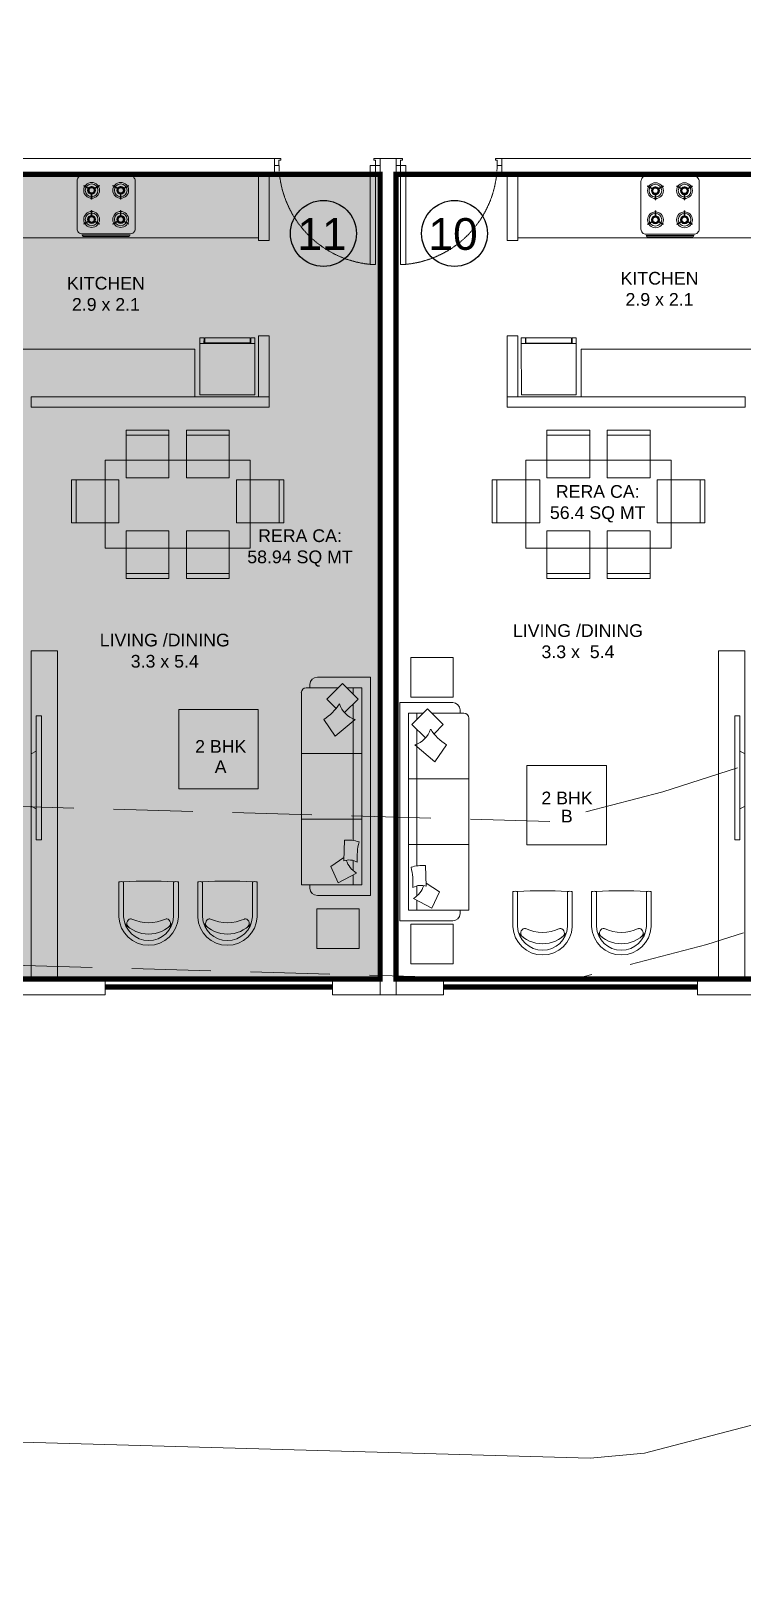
# Model space of a CAD drawing. Header units: inches. Extents: x 27644242 to 29761523, y -859349 to 216979.
# Drawn here: x 29085419 to 29092147, y -648784 to -634090 of the extents above; entities that cross this region are included whole.
import ezdxf

# ---------------------------------------------------------------- set-up
doc = ezdxf.new("R2010")
doc.units = ezdxf.units.IN
doc.header["$MEASUREMENT"] = 0
doc.set_wipeout_variables(frame=1)
doc.linetypes.add('01-Xref Col Podium Lvl-1$0$HIDDEN', pattern=[0.375, 0.25, -0.125])
doc.linetypes.add('DASHED', pattern=[0.75, 0.5, -0.25])
doc.layers.get('Defpoints').update_dxf_attribs({"color": 8})
doc.layers.add('BHK HATCH', color=8, linetype='Continuous', lineweight=5, transparency=0.85)
for name, color, linetype, lineweight in [('DOOR', 4, 'Continuous', 0), ('ELEVATION', 40, 'Continuous', 13), ('FURN', 250, 'Continuous', 0), ('RVA Site Boundary', 17, 'Continuous', 15), ('WALL', 7, 'Continuous', 20), ('WINDOW', 162, 'Continuous', 13)]:
    doc.layers.add(name, color=color, linetype=linetype, lineweight=lineweight)
doc.layers.add('text', color=7, linetype='Continuous')
doc.styles.add('AMITS', font='arial.ttf')

# ---------------------------------------------------------------- blocks, each defined once
blk = doc.blocks.new('TVVVV')
at = {"layer": 'FURN', "ltscale": 1000, "elevation": 0}
blk.add_lwpolyline([(-130, 740), (-82, 740), (-82, -429), (-130, -429)], close=True, dxfattribs=at)
for points in [[(-130, 447), (-179, 422)], [(-130, -96), (-179, -71)]]:
    blk.add_lwpolyline(points, dxfattribs=at)
blk = doc.blocks.new('DOOR_750')
at = {"layer": 'DOOR'}
for points in [[(-70, 50), (-32, 50), (-32, 750), (-70, 750)], [(-750, 50), (-718, 50), (-718, 12), (-705, 12), (-705, 0), (-750, 0)], [(0, 50), (-32, 50), (-32, 12), (-45, 12), (-45, 0), (0, 0)]]:
    blk.add_lwpolyline(points, close=True, dxfattribs=at)
at = {"layer": 'DOOR', "linetype": 'DASHED', "ltscale": 10}
blk.add_arc((-2, 38), 715, 95.4221, 179.0403, dxfattribs=at)
blk = doc.blocks.new('FRDG')
at = {"layer": 'FURN', "color": 8, "lineweight": 0, "extrusion": (3.3432e-08, -6.87431e-09, 1), "elevation": 0}
for points in [[(9345.998, -728.492), (9346.508, -728.492), (9346.508, -727.946), (9345.998, -727.946)], [(9346.508, -727.946), (9346.566, -727.946), (9346.566, -727.986), (9346.508, -727.986)], [(9346.514, -727.992), (9346.566, -727.992), (9346.566, -728.444), (9346.514, -728.444)], [(9346.508, -728.452), (9346.566, -728.452), (9346.566, -728.492), (9346.508, -728.492)]]:
    blk.add_lwpolyline(points, close=True, dxfattribs=at)
blk = doc.blocks.new('hob')
at = {"layer": 'FURN', "extrusion": (2e-16, 7.34249e-08, 1)}
for p, q in [((-747640, 890447), (-747613, 890399)), ((-747640, 890302), (-747613, 890350)), ((-747636, 890449), (-747608, 890402)), ((-747636, 890300), (-747608, 890347)), ((-747510, 890377), (-747566, 890377)), ((-747510, 890372), (-747566, 890372)), ((-747405, 890377), (-747350, 890377)), ((-747405, 890372), (-747350, 890372)), ((-747280, 890449), (-747308, 890402)), ((-747280, 890300), (-747308, 890347)), ((-747276, 890447), (-747303, 890399)), ((-747276, 890302), (-747303, 890350)), ((-747640, 890172), (-747613, 890124)), ((-747640, 890027), (-747613, 890075)), ((-747636, 890174), (-747608, 890127)), ((-747636, 890025), (-747608, 890072)), ((-747510, 890102), (-747566, 890102)), ((-747510, 890097), (-747566, 890097)), ((-747405, 890102), (-747350, 890102)), ((-747405, 890097), (-747350, 890097)), ((-747280, 890174), (-747308, 890127)), ((-747280, 890025), (-747308, 890072)), ((-747276, 890172), (-747303, 890124)), ((-747276, 890027), (-747303, 890075))]:
    blk.add_line(p, q, dxfattribs=at)
at = {"layer": 'FURN', "extrusion": (2e-16, 7.34249e-08, 1), "elevation": 0}
for points in [[(-747233, 889962), (-747683, 889962, -0.414214), (-747733, 890012), (-747733, 890462, -0.414214), (-747683, 890512), (-747233, 890512, -0.414214), (-747183, 890462), (-747183, 890012, -0.414214)], [(-747173, 890462, -0.414214), (-747158, 890447), (-747158, 890027, -0.414214), (-747173, 890012), (-747173, 890027)]]:
    blk.add_lwpolyline(points, format="xyb", close=True, dxfattribs=at)
at = {"layer": 'FURN', "extrusion": (2e-16, 7.34249e-08, 1), "const_width": 20, "elevation": 0}
for points in [[(-747625, 890375, 1), (-747565, 890375, 1)], [(-747290, 890375, 1), (-747350, 890375, 1)], [(-747625, 890100, -1), (-747565, 890100, -1)], [(-747290, 890100, 1), (-747350, 890100, 1)]]:
    blk.add_lwpolyline(points, format="xyb", close=True, dxfattribs=at)
at = {"layer": 'FURN', "extrusion": (2e-16, 7.34249e-08, 1)}
for centre, radius in [((-747595, 890375, 0), 75), ((-747595, 890375, 0), 60), ((-747595, 890375, 0), 37.5), ((-747320, 890375, 0), 75), ((-747320, 890375, 0), 60), ((-747320, 890375, 0), 37.5), ((-747595, 890100, 0), 75), ((-747595, 890100, 0), 60), ((-747595, 890100, 0), 37.5), ((-747320, 890100, 0), 75), ((-747320, 890100, 0), 60), ((-747320, 890100, 0), 37.5)]:
    blk.add_circle(centre, radius, dxfattribs=at)
for centre, start, end in [((-747595, 890375, 0), 118.3146, 121.6854), ((-747595, 890375, 0), 358.3146, 1.6854), ((-747320, 890375, 0), 178.3146, 181.6854), ((-747320, 890375, 0), 58.3146, 61.6854), ((-747320, 890375, 0), 58.3146, 61.6854), ((-747595, 890375, 0), 238.3146, 241.6854), ((-747320, 890375, 0), 298.3146, 301.6854), ((-747595, 890100, 0), 118.3146, 121.6854), ((-747595, 890100, 0), 358.3146, 1.6854), ((-747320, 890100, 0), 178.3146, 181.6854), ((-747320, 890100, 0), 58.3146, 61.6854), ((-747320, 890100, 0), 58.3146, 61.6854), ((-747595, 890100, 0), 238.3146, 241.6854), ((-747320, 890100, 0), 298.3146, 301.6854)]:
    blk.add_arc(centre, 85, start, end, dxfattribs=at)
blk = doc.blocks.new('DINING TBALE')
at = {"layer": 'FURN'}
for p, q in [((552, 1665, 0), (552, 1710, 0)), ((552, 1710, 0), (957, 1710, 0)), ((552, 1665, 0), (552, 1710, 0)), ((957, 1665, 0), (552, 1665, 0)), ((552, 1665, 0), (552, 1260, 0)), ((957, 1665, 0), (552, 1665, 0)), ((957, 1710, 0), (957, 1665, 0)), ((957, 1260, 0), (957, 1665, 0)), ((1123, 1710, 0), (1123, 1665, 0)), ((1528, 1710, 0), (1123, 1710, 0)), ((1123, 1260, 0), (1123, 1665, 0)), ((1123, 1665, 0), (1528, 1665, 0)), ((1123, 1665, 0), (1528, 1665, 0)), ((1528, 1665, 0), (1528, 1710, 0)), ((1528, 1665, 0), (1528, 1710, 0)), ((1528, 1665, 0), (1528, 1260, 0)), ((1726, 1426, 0), (354, 1426, 0)), ((354, 1426, 0), (354, 594, 0)), ((1726, 1426, 0), (1726, 594, 0)), ((35, 1184, 0), (80, 1184, 0)), ((35, 779, 0), (35, 1184, 0)), ((485, 1184, 0), (80, 1184, 0)), ((80, 1184, 0), (80, 779, 0)), ((80, 1184, 0), (80, 779, 0)), ((485, 779, 0), (485, 1184, 0)), ((552, 1260, 0), (957, 1260, 0)), ((1528, 1260, 0), (1123, 1260, 0)), ((1595, 1184, 0), (2000, 1184, 0)), ((1595, 779, 0), (1595, 1184, 0)), ((2045, 1184, 0), (2000, 1184, 0)), ((2000, 1184, 0), (2000, 779, 0)), ((2000, 1184, 0), (2000, 779, 0)), ((2045, 779, 0), (2045, 1184, 0)), ((80, 779, 0), (35, 779, 0)), ((80, 779, 0), (35, 779, 0)), ((80, 779, 0), (485, 779, 0)), ((552, 761, 0), (957, 761, 0)), ((552, 761, 0), (552, 356, 0)), ((957, 761, 0), (957, 356, 0)), ((1123, 761, 0), (1123, 356, 0)), ((1528, 761, 0), (1123, 761, 0)), ((1528, 761, 0), (1528, 356, 0)), ((2000, 779, 0), (1595, 779, 0)), ((2000, 779, 0), (2045, 779, 0)), ((2000, 779, 0), (2045, 779, 0)), ((354, 594, 0), (1726, 594, 0)), ((552, 356, 0), (552, 311, 0)), ((552, 356, 0), (552, 311, 0)), ((957, 356, 0), (552, 356, 0)), ((957, 356, 0), (552, 356, 0)), ((552, 311, 0), (957, 311, 0)), ((957, 311, 0), (957, 356, 0)), ((1123, 311, 0), (1123, 356, 0)), ((1123, 356, 0), (1528, 356, 0)), ((1123, 356, 0), (1528, 356, 0)), ((1528, 311, 0), (1123, 311, 0)), ((1528, 356, 0), (1528, 311, 0)), ((1528, 356, 0), (1528, 311, 0))]:
    blk.add_line(p, q, dxfattribs=at)
blk = doc.blocks.new('sofasaaaaaaaaaaa')
at = {"color": 0, "linetype": 'ByBlock'}
for p, q in [((-322, 710), (-322, 745)), ((-275, 791), (1541, 791)), ((299, 791), (299, 221)), ((920, 791), (920, 221)), ((1541, 791), (1541, 221)), ((-422, 139), (-422, 640)), ((-352, 710), (-322, 710)), ((-322, 710), (-322, 444)), ((1541, 710), (1571, 710)), ((1541, 424), (1541, 710)), ((1641, 640), (1641, 139)), ((-214, 551), (-363, 403)), ((-126, 463), (-214, 551)), ((137, 471), (-22, 580)), ((-22, 283), (137, 471)), ((1283, 389), (1366, 514)), ((1366, 514), (1522, 442)), ((1522, 442), (1430, 270)), ((-363, 403), (-214, 255)), ((-322, 363), (-322, 221)), ((-262, 302), (-322, 302)), ((-214, 255), (-87, 383)), ((1121, 302), (-167, 302)), ((1118, 382), (1314, 390)), ((1405, 302), (1310, 302)), ((1541, 302), (1447, 302)), ((-322, 221), (1541, 221)), ((1641, 139), (-422, 139))]:
    blk.add_line(p, q, dxfattribs=at)
for centre, radius, start, end in [((-275, 745), 46.6, 90, 180), ((-352, 640), 69.8, 90, 180), ((1571, 640), 69.8, 0, 90), ((-415, 825), 463, 301.9301, 328.0699), ((-242, 211), 231, 18.0785, 71.9215), ((1465, 354), 348, 175.4155, 198.0697), ((1460, 340), 155, 160.8325, 209.9235), ((1234, 147), 231, 32.3301, 71.5057), ((1280, -338), 602, 85.599, 104.0402)]:
    blk.add_arc(centre, radius, start, end, dxfattribs=at)
blk = doc.blocks.new('cha-1')
at = {"color": 0, "linetype": 'ByBlock'}
for points in [[(375, 10), (375, 453, 0.950858), (-375, 453), (-375, 10)], [(315, 11), (315, 452, 0.946504), (-315, 452), (-315, 11)]]:
    blk.add_lwpolyline(points, format="xyb", dxfattribs=at)
for centre, radius, start, end in [((0, 263), 405, 42.4573, 137.5427), ((-217, 533), 58.2, 126.2045, 258.1486), ((-224, 501), 25, 258.1486, 294.8492), ((0, 17), 508, 65.1508, 114.8492), ((224, 501), 25, 245.1508, 281.8514), ((217, 533), 58.2, 281.8514, 53.7955), ((-347, 125), 118, 256.2867, 285.6904), ((0, 4466), 4466, 265.9551, 274.0449), ((347, 125), 118, 254.3096, 283.7133)]:
    blk.add_arc(centre, radius, start, end, dxfattribs=at)
blk = doc.blocks.new('GGGGGGDEFFGYUKKLLL')
at = {"layer": 'Defpoints', "ltscale": 500, "const_width": 50}
blk.add_lwpolyline([(-9783, 2248), (-9783, -2), (-9633, -2), (-9633, 98), (-8333, 98), (-8333, -1352), (-6733, -1352), (-6733, 98), (-4333, 98), (-4340, -4800), (-7434, -4799), (-7433, -5352), (-10433, -5352), (-10433, -5352), (-13833, -5352), (-13833, 2248), (-9783, 2248)], dxfattribs=at)
at = {"layer": 'FURN', "ltscale": 500}
for p, q in [((-9783, 1648), (-12683, 1648)), ((-9783, 598), (-12083, 598)), ((-12083, 598), (-12083, 148))]:
    blk.add_line(p, q, dxfattribs=at)
at = {"layer": 'FURN', "ltscale": 500, "elevation": 0}
for points in [[(-13693, -2314), (-13293, -2314), (-13293, -2689), (-13693, -2689)], [(-13693, -5209), (-13293, -5209), (-13293, -4834), (-13693, -4834)]]:
    blk.add_lwpolyline(points, close=True, dxfattribs=at)
at = {"layer": 'FURN', "ltscale": 500}
blk.add_lwpolyline([(-10535, -5352), (-10785, -5352), (-10785, -2252), (-10535, -2252)], close=True, dxfattribs=at)
at = {"layer": 'FURN', "ltscale": 1000}
blk.add_lwpolyline([(-11845, -4084), (-12595, -4084), (-12595, -3334), (-11845, -3334)], close=True, dxfattribs=at)
at = {"layer": 'WALL', "ltscale": 500}
for p, q in [((-12783, 2248), (-12683, 2248)), ((-12783, 1623), (-12783, 2248)), ((-12683, 1648), (-12683, 2248)), ((-12683, 1623), (-12783, 1623)), ((-12683, 1648), (-12683, 1623)), ((-12783, 148), (-12783, 723)), ((-12683, 723), (-12783, 723)), ((-12683, 723), (-12683, 148))]:
    blk.add_line(p, q, dxfattribs=at)
for points in [[(-13983, 2398), (-13833, 2398), (-13833, -5502), (-13983, -5502)], [(-12833, 2398), (-9633, 2398), (-9633, 2248), (-12833, 2248)], [(-12783, 48), (-12783, 148), (-10533, 148), (-10533, 48)], [(-13833, -5502), (-13833, -5352), (-13383, -5352), (-13383, -5502)], [(-10983, -5502), (-10983, -5352), (-10133, -5352), (-10133, -5502)]]:
    blk.add_lwpolyline(points, close=True, dxfattribs=at)
at = {"layer": 'WINDOW', "ltscale": 500, "const_width": 50}
blk.add_lwpolyline([(-13383, -5427), (-10983, -5427)], dxfattribs=at)
at = {"layer": 'DOOR', "xscale": 1.333333977559269, "yscale": 1.333333977559269, "zscale": 1.333333977559269, "rotation": 180}
blk.add_blockref('DOOR_750', (-13833, 2398), dxfattribs=at)
at = {"layer": 'FURN', "xscale": -1, "rotation": 89.9999999999914}
blk.add_blockref('hob', (878994, -745501, 0), dxfattribs=at)
at = {"layer": 'FURN', "extrusion": (6.40542e-09, -9.36485e-09, 1), "xscale": 950.000000000018, "yscale": 950.0000000000115, "zscale": 950.0000000000108, "rotation": 90.02508347353236}
blk.add_blockref('FRDG', (-700310, -8878835, 0), dxfattribs=at)
at = {"layer": 'FURN', "ltscale": 1000, "xscale": -1, "rotation": 180}
blk.add_blockref('DINING TBALE', (-12959, 142, 0), dxfattribs=at)
at = {"layer": 'FURN', "ltscale": 1000}
for name, p, rotation in [('sofasaaaaaaaaaaa', (-13937, -3162), 270), ('TVVVV', (-10713, -3296, 0), 180)]:
    blk.add_blockref(name, p, dxfattribs=dict(at, rotation=rotation))
at = {"layer": 'text', "ltscale": 100, "char_height": 120, "width": 1715.23, "style": 'AMITS'}
for s, insert, attachment_point in [('\\pxqc;KITCHEN\\P2.9 x 2.1', (-12200, 1327), 1), ('\\pxqc;RERA CA: \\P56.4 SQ MT', (-11069, -687), 3), ('\\pxqc;LIVING /DINING\\P3.3 x  5.4', (-12971, -2001), 1)]:
    blk.add_mtext(s, dxfattribs=dict(at, insert=insert, attachment_point=attachment_point))
at = {"layer": 'text', "color": 1, "ltscale": 100, "char_height": 120, "width": 1715.23, "attachment_point": 9, "style": 'AMITS'}
for s, insert in [('\\pxqc;2 BHK', (-11359, -3702)), ('\\pxqc;B', (-11361, -3873))]:
    blk.add_mtext(s, dxfattribs=dict(at, insert=insert))
at = {"layer": 'FURN', "ltscale": 1000, "xscale": -0.7494972036074088, "yscale": 0.7494972036074088, "zscale": 0.7494972036074088, "rotation": 180}
for p in [(-12448, -4518), (-11703, -4518)]:
    blk.add_blockref('cha-1', p, dxfattribs=at)

msp = doc.modelspace()

# ---------------------------------------------------------------- linework, layer by layer
at = {"layer": 'FURN', "ltscale": 500}
for p, q in [((29084668.3, -636042.7), (29087568.3, -636042.7)), ((29084668.3, -637092.7), (29086968.3, -637092.7)), ((29086968.3, -637092.7), (29086968.3, -637542.7))]:
    msp.add_line(p, q, dxfattribs=at)
msp.add_lwpolyline([(29085420, -643042.7), (29085670, -643042.7), (29085670, -639942.7), (29085420, -639942.7)], close=True, dxfattribs=at)
at = {"layer": 'FURN', "ltscale": 1000}
msp.add_lwpolyline([(29086816.8, -641245.4), (29087566.8, -641245.4), (29087566.8, -640495.4), (29086816.8, -640495.4)], close=True, dxfattribs=at)
at = {"layer": 'FURN', "ltscale": 500, "elevation": 0}
msp.add_lwpolyline([(29088520, -642753), (29088120, -642753), (29088120, -642378), (29088520, -642378)], close=True, dxfattribs=at)
at = {"layer": 'RVA Site Boundary', "color": 252, "linetype": '01-Xref Col Podium Lvl-1$0$HIDDEN', "ltscale": 3000}
for points in [[(29117725.3, -628275.5), (29119006.8, -633060.5), (29119222.3, -633843.2), (29117093, -637769.2), (29120135.2, -640629.8), (29120270.6, -644842.2), (29119614.6, -646225.4), (29119403.1, -646207), (29112333, -645593), (29110340.5, -645338.3), (29110031.5, -643730.6), (29106872.8, -643147), (29106636, -643103.2), (29097508.8, -640887.6), (29091807.5, -642716), (29090493.2, -643059.2), (29084534.6, -642892.6), (29078620.2, -643087.4), (29077902, -643152.8), (29070600.6, -643569.7), (29062287.5, -644326.4)], [(29116277.7, -628668.7), (29117559.2, -633453.6), (29117615.8, -633659), (29115223.3, -638070.2), (29118655.9, -641297.8), (29118759.7, -644527.5), (29118706, -644640.8), (29112493.1, -644101.2), (29111608.5, -643988.2), (29111311.3, -642441.7), (29107145.4, -641671.9), (29106949.5, -641635.7), (29097452.6, -639330.4), (29091388.7, -641275.1), (29090321.2, -641553.8), (29084530.8, -641391.9), (29078527.4, -641589.6), (29077791.2, -641656.7), (29070489.8, -642073.6), (29062063, -642840.7)]]:
    msp.add_lwpolyline(points, dxfattribs=at)
at = {"layer": 'RVA Site Boundary', "ltscale": 500}
msp.add_lwpolyline([(29093064.1, -647038.7), (29091217.2, -647521.1), (29090702.3, -647566.8), (29084545.7, -647394.7), (29078898.7, -647580.7), (29078234.5, -647641.2), (29070932.9, -648058.1), (29062960.9, -648783.7)], dxfattribs=at)
at = {"layer": 'text', "color": 1, "ltscale": 500}
msp.add_circle((29088182.2, -636000.3), 311.4, dxfattribs=at)
at = {"layer": 'WALL', "ltscale": 500}
for p, q in [((29087668.3, -635442.7), (29087568.3, -635442.7)), ((29087568.3, -636042.7), (29087568.3, -635442.7)), ((29087668.3, -636067.7), (29087668.3, -635442.7)), ((29087568.3, -636042.7), (29087568.3, -636067.7)), ((29087568.3, -636067.7), (29087668.3, -636067.7)), ((29087568.3, -636967.7), (29087568.3, -637542.7)), ((29087568.3, -636967.7), (29087668.3, -636967.7)), ((29087668.3, -637542.7), (29087668.3, -636967.7))]:
    msp.add_line(p, q, dxfattribs=at)
for points in [[(29087718.3, -635292.7), (29084518.3, -635292.7), (29084518.3, -635442.7), (29087718.3, -635442.7)], [(29087668.3, -637642.7), (29087668.3, -637542.7), (29085418.3, -637542.7), (29085418.3, -637642.7)], [(29086118.3, -643192.7), (29086118.3, -643042.7), (29084968.3, -643042.7), (29084968.3, -643192.7)]]:
    msp.add_lwpolyline(points, close=True, dxfattribs=at)
at = {"layer": 'WINDOW', "ltscale": 500, "const_width": 50}
msp.add_lwpolyline([(29088268.3, -643117.7), (29086118.3, -643117.7)], dxfattribs=at)

# ---------------------------------------------------------------- block references
at = {"layer": 'FURN', "rotation": 270.0000000000086}
msp.add_blockref('hob', (28195891.3, -1383188.3, 0), dxfattribs=at)
at = {"layer": 'FURN', "extrusion": (-6.40542e-09, -9.36485e-09, 1), "xscale": -950.0000000000178, "yscale": 950.0000000000115, "zscale": 950.0000000000107, "rotation": 269.9749165264674}
msp.add_blockref('FRDG', (29775195.5, -9516525.3, -0.1), dxfattribs=at)
at = {"layer": 'FURN', "ltscale": 1000, "rotation": 180}
msp.add_blockref('DINING TBALE', (29087844.5, -637548.5, -0.3), dxfattribs=at)
at = {"layer": 'FURN', "ltscale": 1000, "xscale": -1}
for name, p, rotation in [('sofasaaaaaaaaaaa', (29088764.7, -640613.1), 89.99999999999997), ('TVVVV', (29085598.6, -640986.9, 0), 180)]:
    msp.add_blockref(name, p, dxfattribs=dict(at, rotation=rotation))

# ---------------------------------------------------------------- texts
at = {"layer": 'text', "color": 1, "ltscale": 100, "style": 'AMITS'}
for s, insert, char_height, width, attachment_point in [('\\pxqc;11', (29087796.3, -635855.9), 300, 744.906, 1), ('\\pxqc;2 BHK', (29088069.4, -640785.8), 120, 1715.235, 3), ('\\pxqc;A', (29088068, -640977.4), 120, 1715.235, 3)]:
    msp.add_mtext(s, dxfattribs=dict(at, insert=insert, char_height=char_height, width=width, attachment_point=attachment_point))
at = {"layer": 'text', "ltscale": 100, "char_height": 120, "width": 1715.235, "style": 'AMITS'}
for s, insert, attachment_point in [('\\pxqc;KITCHEN\\P2.9 x 2.1', (29085268.8, -636732.6), 7), ('\\pxqc;RERA CA: \\P58.94 SQ MT', (29088818.4, -639148.1), 9), ('\\pxqc;LIVING /DINING\\P3.3 x 5.4', (29085824.8, -640102.9), 7)]:
    msp.add_mtext(s, dxfattribs=dict(at, insert=insert, attachment_point=attachment_point))

# ---------------------------------------------------------------- next in the draw order: block references
at = {"layer": 'ELEVATION', "ltscale": 500}
msp.add_blockref('GGGGGGDEFFGYUKKLLL', (29102701.3, -637690.6), dxfattribs=at)

# ---------------------------------------------------------------- next in the draw order: hatches: boundary and pattern name
at = {"layer": 'BHK HATCH', "ltscale": 500, "true_color": 0xff00ff}
h = msp.add_hatch(color=6, dxfattribs=at)
h.dxf.hatch_style = 1
edge = h.paths.add_edge_path()
edge.add_line((29088518.2, -635442.7), (29084668.3, -635442.7))
edge.add_line((29084668.3, -635442.7), (29084668.3, -637692.7))
edge.add_line((29084668.3, -637692.7), (29084518.3, -637692.7))
edge.add_line((29084518.3, -637692.7), (29084518.3, -637592.7))
edge.add_line((29084518.3, -637592.7), (29083217.9, -637592.7))
edge.add_line((29083217.9, -637592.7), (29083218.2, -639042.7))
edge.add_line((29083218.2, -639042.7), (29081418.2, -639042.7))
edge.add_line((29081418.2, -639042.7), (29081418.2, -637592.8))
edge.add_line((29081418.2, -637592.8), (29079018.2, -637592.8))
edge.add_line((29079018.2, -637592.8), (29079018.3, -643040.4))
edge.add_line((29079018.3, -643040.4), (29082318.3, -643040.5))
edge.add_line((29082318.3, -643040.5), (29082318.2, -643042.8))
edge.add_line((29082318.2, -643042.8), (29085318.2, -643042.7))
edge.add_line((29085318.2, -643042.7), (29085318.2, -643042.7))
edge.add_line((29085318.2, -643042.7), (29088718.3, -643042.7))
edge.add_line((29088718.3, -643042.7), (29088718.3, -635442.7))
edge.add_line((29088718.3, -635442.7), (29087318.2, -635442.7))

# ---------------------------------------------------------------- next in the draw order: linework, layer by layer
at = {"layer": 'Defpoints', "ltscale": 500}
msp.add_lwpolyline([(29088518.2, -635442.7, 50, 50, 0), (29084668.3, -635442.7, 50, 50, 0), (29084668.3, -637692.7, 50, 50, 0), (29084518.3, -637692.7, 50, 50, 0), (29084518.3, -637592.7, 50, 50, 0), (29083217.9, -637592.7, 50, 50, 0), (29083218.2, -639042.7, 50, 50, 0), (29081418.2, -639042.7, 50, 50, 0), (29081418.2, -637592.8, 50, 50, 0), (29079018.2, -637592.8, 50, 50, 0), (29079018.3, -643040.4, 50, 50, 0), (29082318.3, -643040.5, 50, 50, 0), (29082318.2, -643042.8, 50, 50, 0), (29085318.2, -643042.7, 50, 50, 0), (29085318.2, -643042.7, 50, 50, 0), (29088718.3, -643042.7, 50, 50, 0), (29088718.3, -635442.7, 50, 50, 0), (29087318.2, -635442.7, 50, 50, 0)], format="xyseb", dxfattribs=at)
at = {"layer": 'text', "color": 1, "ltscale": 500}
msp.add_circle((29089421.1, -636000.3), 311.4, dxfattribs=at)
at = {"layer": 'WALL', "ltscale": 500}
for points in [[(29088868.3, -635292.7), (29088718.3, -635292.7), (29088718.3, -643192.7), (29088868.3, -643192.7)], [(29088718.3, -643192.7), (29088718.3, -643042.7), (29088268.3, -643042.7), (29088268.3, -643192.7)]]:
    msp.add_lwpolyline(points, close=True, dxfattribs=at)

# ---------------------------------------------------------------- next in the draw order: block references
at = {"layer": 'DOOR', "xscale": -1.333333977559269, "yscale": 1.333333977559269, "zscale": 1.333333977559269, "rotation": 180}
msp.add_blockref('DOOR_750', (29088718.3, -635292.7), dxfattribs=at)

# ---------------------------------------------------------------- next in the draw order: texts
at = {"layer": 'text', "color": 1, "ltscale": 100, "insert": (29089035.1, -635855.9), "char_height": 300, "width": 744.906, "attachment_point": 1, "style": 'AMITS'}
msp.add_mtext('\\pxqc;10', dxfattribs=at)

# ---------------------------------------------------------------- next in the draw order: block references
at = {"layer": 'FURN', "ltscale": 1000, "xscale": 0.7494972036074088, "yscale": 0.7494972036074088, "zscale": 0.7494972036074088, "rotation": 179.9999999997227}
for p in [(29086530, -642117.5), (29087274.8, -642117.5)]:
    msp.add_blockref('cha-1', p, dxfattribs=at)

doc.saveas('drawing.dxf')
